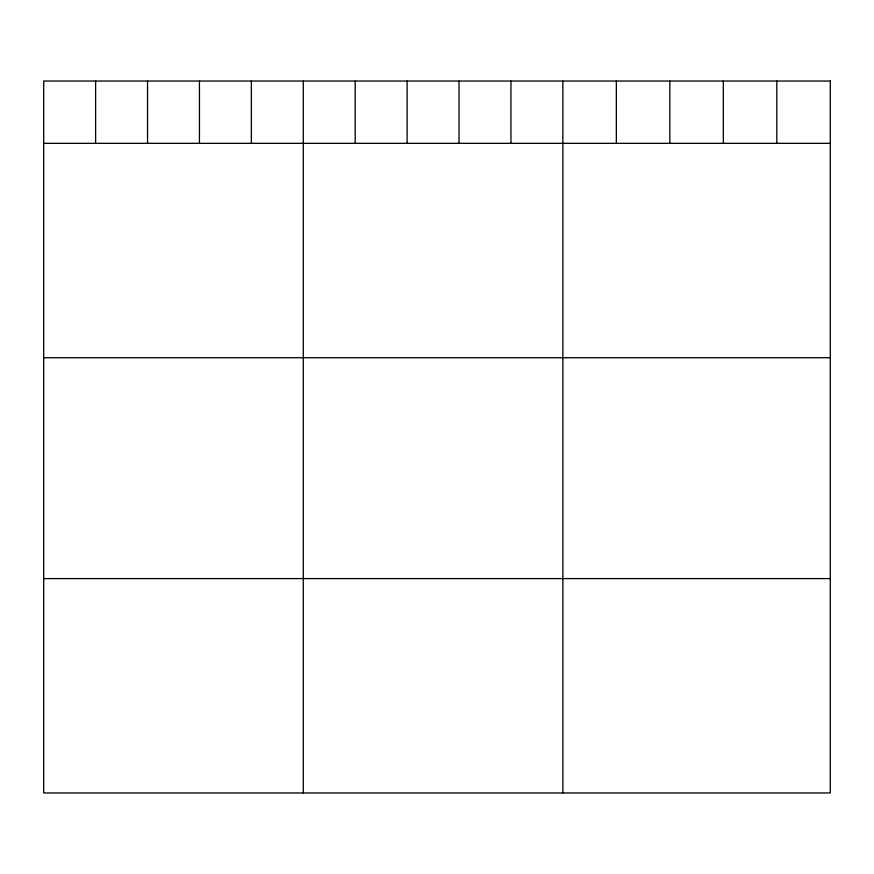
<?xml version="1.0" encoding="UTF-8"?>
<svg xmlns="http://www.w3.org/2000/svg" width="874" height="874" viewBox="0 0 874 874"><rect width="100%" height="100%" fill="white"/><g stroke="black" fill="none" stroke-linecap="round" stroke-linejoin="round"><path stroke-width="1.31" d="M43.7 143.347L830.3 143.347M43.7 357.717L830.3 357.717M43.7 578.588L830.3 578.588M776.811 81.042L776.811 143.347M723.322 81.042L723.322 143.347M669.834 81.042L669.834 143.347M616.345 81.042L616.345 143.347M562.856 81.042L562.856 792.958M510.94 81.042L510.94 143.347M459.025 81.042L459.025 143.347M407.109 81.042L407.109 143.347M355.194 81.042L355.194 143.347M303.278 81.042L303.278 792.958M251.362 81.042L251.362 143.347M199.447 81.042L199.447 143.347M147.531 81.042L147.531 143.347M95.616 81.042L95.616 143.347M830.3 81.042L43.7 81.042L43.7 792.958L830.3 792.958L830.3 81.042"/></g></svg>
